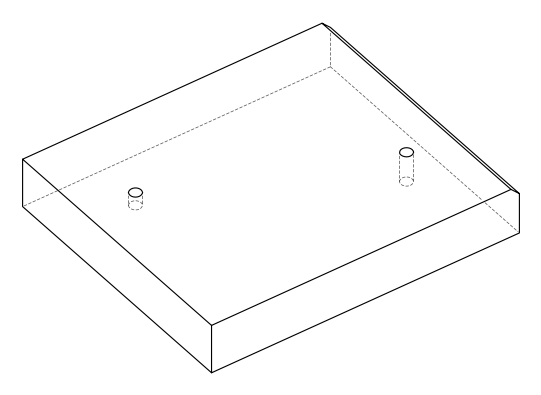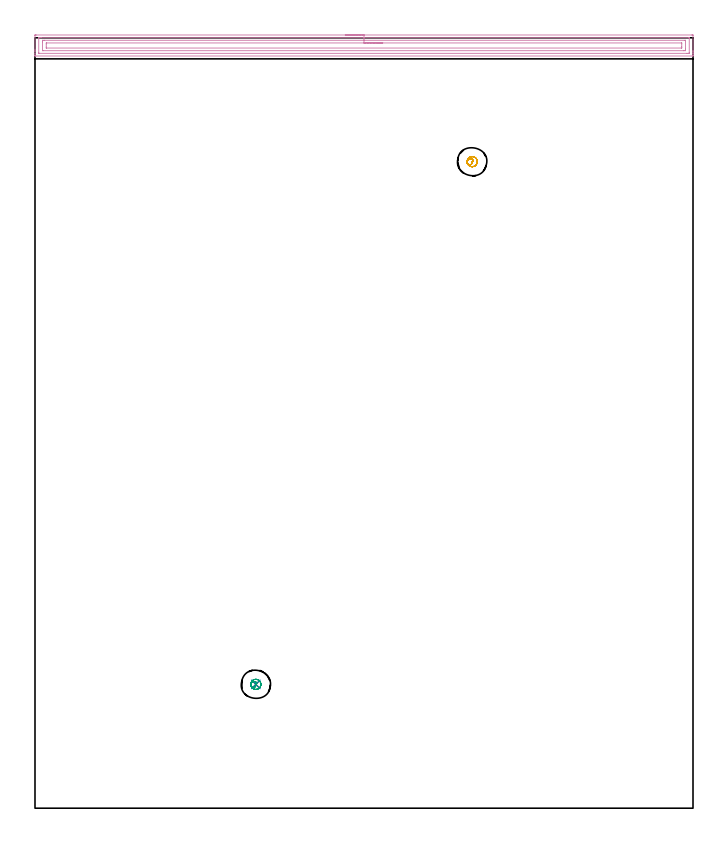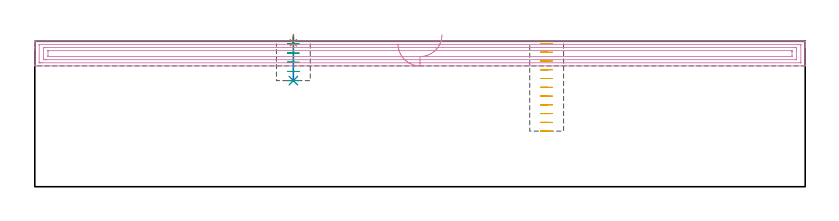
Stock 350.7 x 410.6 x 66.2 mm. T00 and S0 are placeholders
(PLAN: 5 operations, 4 tool changes, 13.4 min)
(1 SPOT_DRILL | STEP1POCKET | NXT0321_9005460120000 | 0.03 min | 3 mm3)
(2 DRILL_BLIND_HOLE_INTO_CENTER | STEP1POCKET | NXT0301_128 | 0.08 min | 1893 mm3)
(3 MILL_ROUGH_BLIND_HOLE_CONTOUR | STEP1POCKET | NXT0201_010 | Spiral | 0.55 min | 1435 mm3)
(4 AREA_MILL | FG_CHAMFER_SURFACE | UGT0205_001 | 11.5 min | 21993 mm3)
(5 MILL_BLIND_HOLE_FROM_SOLID_MATERIAL | STEP1POCKET_1 | NXT0201_010 | Spiral | 1.2 min | 7613 mm3)
(TOOL NXT0321_9005460120000 | NC Spot Drill, 142deg, 12mm, Carbide, Uncoated | D12 PA142 FL30 Z2)
(TOOL NXT0301_128 | Carbide Drill 12mm [861.1-1200-036A1-GP GC34] | D12 PA150 FL37.4 Z2)
(TOOL NXT0201_010 | ENDMILL 10mm [2P460-1000-NA 1630] | D10 FL30 Z6)
(TOOL UGT0205_001 | Chamfer Mill 20 x 3 x 45 deg. | D20 FL50 Z2)
(OP 1 SPOT_DRILL)
G17 G21 G94 G90
T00 M6
G54
G17 G0 G90 X117.7 Y66. S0 M3
G43 Z76.2 H0
G94 G81 G98 Z65.537 F250. R69.2
G80
M5
M2
(OP 2 DRILL_BLIND_HOLE_INTO_CENTER)
G17 G21 G94 G90
T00 M6
G54
G17 G0 G90 X117.7 Y66. S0 M3
G43 Z76.2 H1
G94 G81 G98 Z48.3 F250. R68.2
G80
M5
M2
(OP 3 MILL_ROUGH_BLIND_HOLE_CONTOUR)
G17 G21 G94 G90
T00 M6
G54
G17 G0 G90 X117.7 Y66. S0 M3
G43 Z76.2 H1
Z65.02
G94 G3 X118.152 Y66.513 R0.456 F250.
X117.531 Y67.339 R1.042
X115.655 Y67.074 R1.82
X115.085 Y65.329 R1.709
X118.371 Y63.385 R2.7
X115.085 Y65.329 R-2.7
X116.728 Y64.357 R1.35
X117.7 Y66. R1.35
G0 Z60.84
G3 X118.152 Y66.513 R0.456
X117.531 Y67.339 R1.042
X115.655 Y67.074 R1.82
X115.085 Y65.329 R1.709
X118.371 Y63.385 R2.7
X115.085 Y65.329 R-2.7
X116.728 Y64.357 R1.35
X117.7 Y66. R1.35
G0 Z56.66
G3 X118.152 Y66.513 R0.456
X117.531 Y67.339 R1.042
X115.655 Y67.074 R1.82
X115.085 Y65.329 R1.709
X118.371 Y63.385 R2.7
X115.085 Y65.329 R-2.7
X116.728 Y64.357 R1.35
X117.7 Y66. R1.35
G0 Z52.48
G3 X118.152 Y66.513 R0.456
X117.531 Y67.339 R1.042
X115.655 Y67.074 R1.82
X115.085 Y65.329 R1.709
X118.371 Y63.385 R2.7
X115.085 Y65.329 R-2.7
X116.728 Y64.357 R1.35
X117.7 Y66. R1.35
G0 Z48.3
G3 X118.152 Y66.513 R0.456
X117.531 Y67.339 R1.042
X115.655 Y67.074 R1.82
X115.085 Y65.329 R1.709
X118.371 Y63.385 R2.7
X115.085 Y65.329 R-2.7
X116.728 Y64.357 R1.35
X117.7 Y66. R1.35
G0 Z76.2
M5
M2
(OP 4 AREA_MILL)
G17 G21 G94 G90
T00 M6
G54
G17 G0 G90 X165.35 Y412.1 S1061 M3
G43 Z76.2 H0
Z65.
G94 G1 X165.388 Z64.128 F250.
X165.502 Z63.263
X165.691 Z62.412
X165.953 Z61.58
X166.287 Z60.774
X166.69 Z60.
X167.159 Z59.264
X167.69 Z58.572
X168.279 Z57.929
X168.922 Z57.34
X169.614 Z56.808
X170.35 Z56.34
X171.124 Z55.937
X171.93 Z55.603
X172.762 Z55.341
X173.614 Z55.152
X174.478 Z55.038
X175.35 Z55.
X350.077
X350.615 Y412.095 Z55.003
X350.69 Y412.092 Z55.006
X350.7 Y412.011 Z55.086
Y403.877 Z63.218
Y403.348 Z63.749
Y403.002 Z64.094
Y402.473 Z64.623
Y402.128 Z64.967
Y401.436 Z65.663
Y401.179 Z65.92
X350.697 Y401.037 Z66.055
X350.69 Y400.902 Z66.188
X350.523 Y400.9 Z66.2
X0.177
X0.01 Y400.902 Z66.188
X0.003 Y401.037 Z66.055
X0. Y401.179 Z65.92
Y401.436 Z65.663
Y402.128 Z64.967
Y403.348 Z63.749
Y403.877 Z63.218
Y404.487 Z62.609
Y411.747 Z55.351
X0.003 Y412.014 Z55.083
X0.01 Y412.092 Z55.005
X0.09 Y412.099 Z54.999
X0.624 Y412.1 Z55.
X175.35
Y410.686 Z56.414
X348.48 Y410.685 Z56.415
X348.643 Y410.682 Z56.418
X348.681 Y410.679 Z56.421
X348.691 Y410.676 Z56.424
X348.694 Y410.665 Z56.435
X348.697 Y410.633 Z56.467
X348.7 Y410.47 Z56.63
Y402.6 Z64.5
X348.698 Y402.466 Z64.634
X348.693 Y402.359 Z64.741
X348.69 Y402.328 Z64.772
X348.68 Y402.321 Z64.779
X348.64 Y402.32 Z64.78
X348.289 Y402.315 Z64.785
X348.098 Y402.314 Z64.786
X347.395
X2.22 Y402.315 Z64.785
X2.057 Y402.318 Z64.782
X2.019 Y402.321 Z64.779
X2.01 Y402.324 Z64.776
X2.006 Y402.335 Z64.765
X2.003 Y402.367 Z64.733
X2. Y402.53 Z64.57
Y410.4 Z56.7
X2.002 Y410.534 Z56.566
X2.007 Y410.641 Z56.459
X2.01 Y410.672 Z56.428
X2.02 Y410.679 Z56.421
X2.06 Y410.68 Z56.42
X2.411 Y410.685 Z56.415
X2.602 Y410.686 Z56.414
X3.305
X175.35
Y409.272 Z57.828
X346.351 Y409.271 Z57.829
X346.502 Y409.27 Z57.83
X346.652 Y409.266 Z57.834
X346.687 Y409.265 Z57.835
X346.692 Y409.239 Z57.861
X346.697 Y409.188 Z57.912
X346.699 Y409.123 Z57.977
X346.7 Y404.557 Z62.543
X346.696 Y403.877 Z63.223
X346.693 Y403.78 Z63.32
X346.69 Y403.738 Z63.362
X346.647 Y403.735 Z63.365
X346.502 Y403.732 Z63.368
X345.759 Y403.729 Z63.371
X345.608 Y403.728 Z63.372
X4.349 Y403.729 Z63.371
X4.198 Y403.73 Z63.37
X4.048 Y403.734 Z63.366
X4.013 Y403.735 Z63.365
X4.009 Y403.761 Z63.339
X4.004 Y403.812 Z63.288
X4.001 Y403.877 Z63.223
X4. Y408.443 Z58.657
X4.004 Y409.123 Z57.977
X4.007 Y409.22 Z57.88
X4.01 Y409.262 Z57.838
X4.053 Y409.265 Z57.835
X4.198 Y409.268 Z57.832
X4.941 Y409.271 Z57.829
X5.092 Y409.272 Z57.828
X175.35
Y407.857 Z59.243
X344.555
X344.606 Y407.856 Z59.244
X344.659 Y407.852 Z59.248
X344.69 Y407.847 Z59.253
X344.693 Y407.801 Z59.299
X344.7 Y407.388 Z59.712
Y405.639 Z61.461
Y405.626 Z61.474
X344.691 Y405.196 Z61.904
X344.688 Y405.15 Z61.95
X344.61 Y405.146 Z61.954
X344.478 Y405.143 Z61.957
X6.145
X6.094 Y405.144 Z61.956
X6.042 Y405.148 Z61.952
X6.01 Y405.153 Z61.947
X6.007 Y405.199 Z61.901
X6. Y405.612 Z61.488
Y407.374 Z59.726
X6.009 Y407.804 Z59.296
X6.012 Y407.85 Z59.25
X6.09 Y407.854 Z59.246
X6.222 Y407.856 Z59.244
X175.35 Y407.857 Z59.243
X176.222 Z59.281
X177.087 Z59.395
X177.938 Z59.583
X178.77 Z59.846
X179.576 Z60.18
X180.35 Z60.582
X181.086 Z61.051
X181.778 Z61.582
X182.421 Z62.172
X183.01 Z62.815
X183.542 Z63.507
X184.01 Z64.243
X184.413 Z65.016
X184.747 Z65.822
X185.009 Z66.654
X185.198 Z67.506
X185.312 Z68.371
X185.35 Z69.243
G0 Z76.2
M5
M2
(OP 5 MILL_BLIND_HOLE_FROM_SOLID_MATERIAL)
G17 G21 G94 G90
T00 M6
G54
G17 G0 G90 X233. Y344.6 S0 M3
G43 Z76.2 H1
Z65.209
G94 G3 X233.452 Y345.113 R0.456 F250.
X232.831 Y345.939 R1.042
X230.955 Y345.674 R1.82
X230.385 Y343.929 R1.709
X233.671 Y341.985 R2.7
X230.385 Y343.929 R-2.7
X232.028 Y342.957 R1.35
X233. Y344.6 R1.35
G0 Z61.218
G3 X233.452 Y345.113 R0.456
X232.831 Y345.939 R1.042
X230.955 Y345.674 R1.82
X230.385 Y343.929 R1.709
X233.671 Y341.985 R2.7
X230.385 Y343.929 R-2.7
X232.028 Y342.957 R1.35
X233. Y344.6 R1.35
G0 Z57.227
G3 X233.452 Y345.113 R0.456
X232.831 Y345.939 R1.042
X230.955 Y345.674 R1.82
X230.385 Y343.929 R1.709
X233.671 Y341.985 R2.7
X230.385 Y343.929 R-2.7
X232.028 Y342.957 R1.35
X233. Y344.6 R1.35
G0 Z53.236
G3 X233.452 Y345.113 R0.456
X232.831 Y345.939 R1.042
X230.955 Y345.674 R1.82
X230.385 Y343.929 R1.709
X233.671 Y341.985 R2.7
X230.385 Y343.929 R-2.7
X232.028 Y342.957 R1.35
X233. Y344.6 R1.35
G0 Z49.245
G3 X233.452 Y345.113 R0.456
X232.831 Y345.939 R1.042
X230.955 Y345.674 R1.82
X230.385 Y343.929 R1.709
X233.671 Y341.985 R2.7
X230.385 Y343.929 R-2.7
X232.028 Y342.957 R1.35
X233. Y344.6 R1.35
G0 Z45.255
G3 X233.452 Y345.113 R0.456
X232.831 Y345.939 R1.042
X230.955 Y345.674 R1.82
X230.385 Y343.929 R1.709
X233.671 Y341.985 R2.7
X230.385 Y343.929 R-2.7
X232.028 Y342.957 R1.35
X233. Y344.6 R1.35
G0 Z41.264
G3 X233.452 Y345.113 R0.456
X232.831 Y345.939 R1.042
X230.955 Y345.674 R1.82
X230.385 Y343.929 R1.709
X233.671 Y341.985 R2.7
X230.385 Y343.929 R-2.7
X232.028 Y342.957 R1.35
X233. Y344.6 R1.35
G0 Z37.273
G3 X233.452 Y345.113 R0.456
X232.831 Y345.939 R1.042
X230.955 Y345.674 R1.82
X230.385 Y343.929 R1.709
X233.671 Y341.985 R2.7
X230.385 Y343.929 R-2.7
X232.028 Y342.957 R1.35
X233. Y344.6 R1.35
G0 Z33.282
G3 X233.452 Y345.113 R0.456
X232.831 Y345.939 R1.042
X230.955 Y345.674 R1.82
X230.385 Y343.929 R1.709
X233.671 Y341.985 R2.7
X230.385 Y343.929 R-2.7
X232.028 Y342.957 R1.35
X233. Y344.6 R1.35
G0 Z29.291
G3 X233.452 Y345.113 R0.456
X232.831 Y345.939 R1.042
X230.955 Y345.674 R1.82
X230.385 Y343.929 R1.709
X233.671 Y341.985 R2.7
X230.385 Y343.929 R-2.7
X232.028 Y342.957 R1.35
X233. Y344.6 R1.35
G0 Z25.3
G3 X233.452 Y345.113 R0.456
X232.831 Y345.939 R1.042
X230.955 Y345.674 R1.82
X230.385 Y343.929 R1.709
X233.671 Y341.985 R2.7
X230.385 Y343.929 R-2.7
X232.028 Y342.957 R1.35
X233. Y344.6 R1.35
G0 Z76.2
M5
M2
